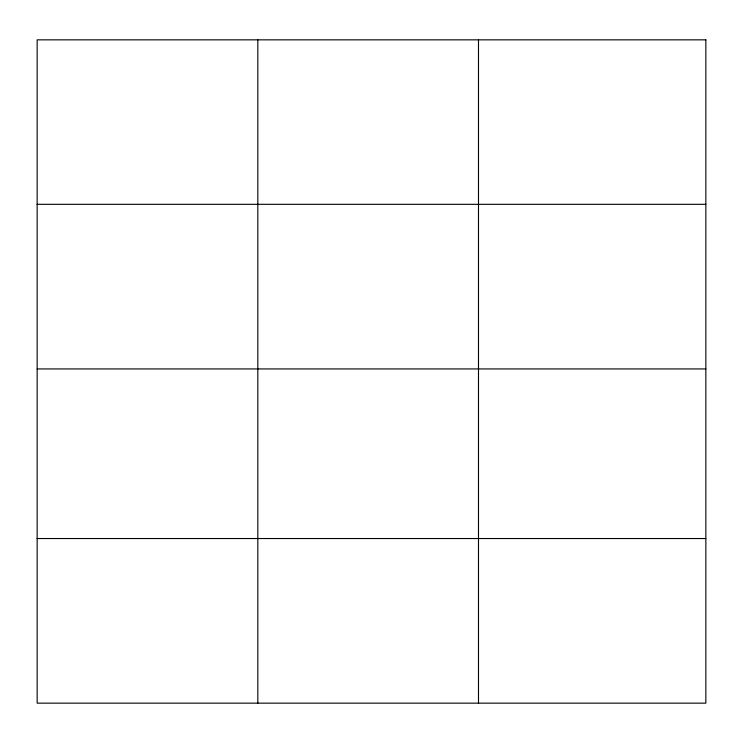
<?xml version="1.0" encoding="UTF-8"?>
<svg xmlns="http://www.w3.org/2000/svg" width="743" height="743" viewBox="0 0 743 743"><rect width="100%" height="100%" fill="white"/><g stroke="black" fill="none" stroke-linecap="round" stroke-linejoin="round"><path stroke-width="1.11" d="M37.15 204.316L705.85 204.316M37.15 368.937L705.85 368.937M37.15 538.536L705.85 538.536M478.492 39.843L478.492 703.157M257.821 39.843L257.821 703.157M705.85 39.843L37.15 39.843L37.15 703.157L705.85 703.157L705.85 39.843"/></g></svg>
